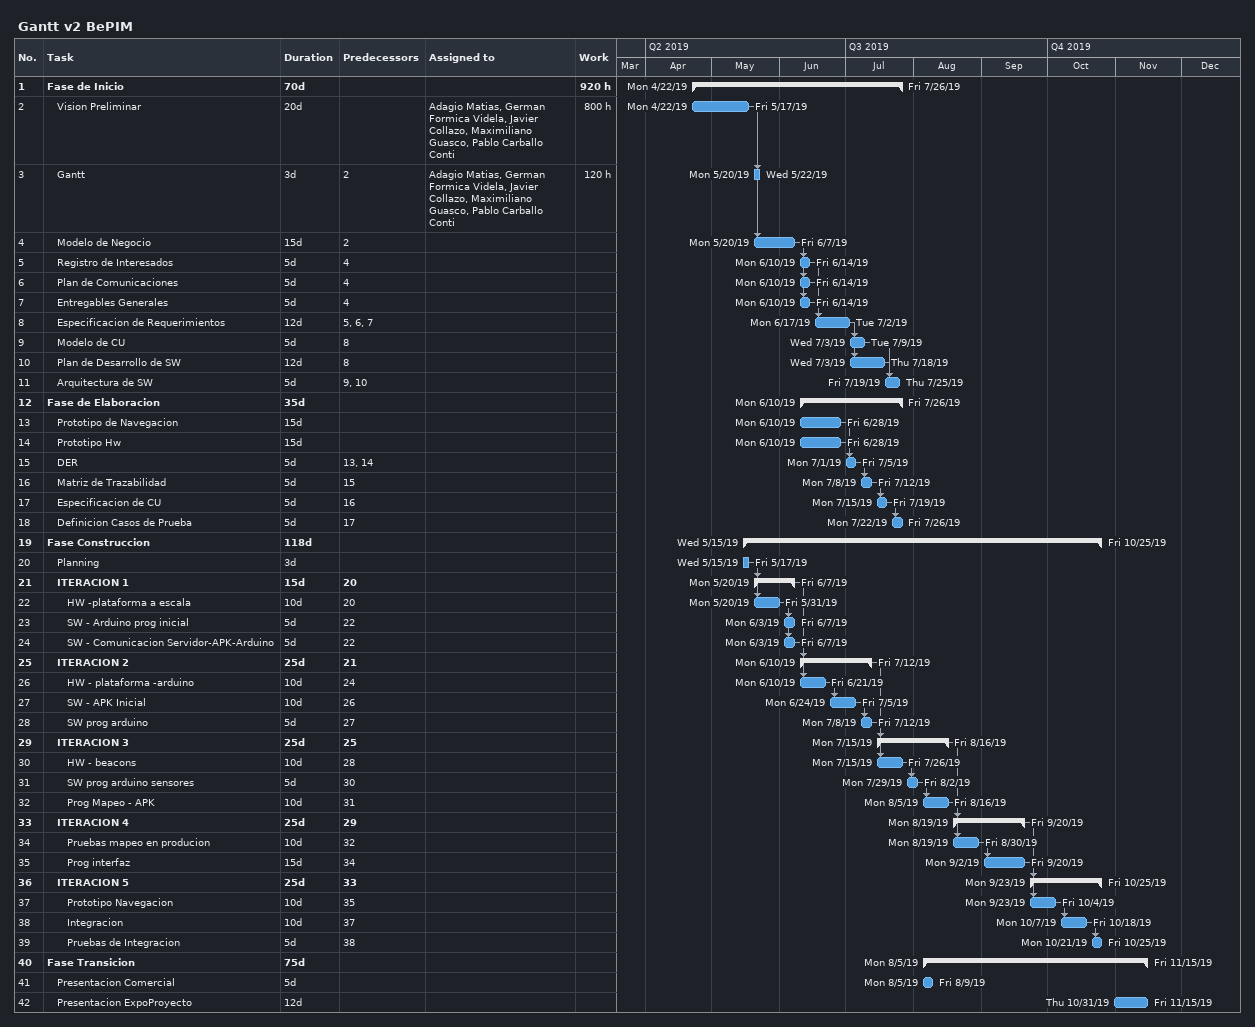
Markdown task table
Gantt v2 BePIM

| ID | Level | Task | Duration | Start | Finish | Predecessors | Resources | Work (h) |
|---|---|---|---|---|---|---|---|---|
| 1 | 1 | **Fase de Inicio** | 70d | 2019-04-22 | 2019-07-26 |  |  | 920 |
| 2 | 2 | Vision Preliminar | 20d | 2019-04-22 | 2019-05-17 |  | Adagio Matias, German Formica Videla, Javier Collazo, Maximiliano Guasco, Pablo Carballo Conti | 800 |
| 3 | 2 | Gantt | 3d | 2019-05-20 | 2019-05-22 | 2 | Adagio Matias, German Formica Videla, Javier Collazo, Maximiliano Guasco, Pablo Carballo Conti | 120 |
| 4 | 2 | Modelo de Negocio | 15d | 2019-05-20 | 2019-06-07 | 2 |  |  |
| 5 | 2 | Registro de Interesados | 5d | 2019-06-10 | 2019-06-14 | 4 |  |  |
| 6 | 2 | Plan de Comunicaciones | 5d | 2019-06-10 | 2019-06-14 | 4 |  |  |
| 7 | 2 | Entregables Generales | 5d | 2019-06-10 | 2019-06-14 | 4 |  |  |
| 8 | 2 | Especificacion de Requerimientos | 12d | 2019-06-17 | 2019-07-02 | 5, 6, 7 |  |  |
| 9 | 2 | Modelo de CU | 5d | 2019-07-03 | 2019-07-09 | 8 |  |  |
| 10 | 2 | Plan de Desarrollo de SW | 12d | 2019-07-03 | 2019-07-18 | 8 |  |  |
| 11 | 2 | Arquitectura de SW | 5d | 2019-07-19 | 2019-07-25 | 9, 10 |  |  |
| 12 | 1 | **Fase de Elaboracion** | 35d | 2019-06-10 | 2019-07-26 |  |  |  |
| 13 | 2 | Prototipo de Navegacion | 15d | 2019-06-10 | 2019-06-28 |  |  |  |
| 14 | 2 | Prototipo Hw | 15d | 2019-06-10 | 2019-06-28 |  |  |  |
| 15 | 2 | DER | 5d | 2019-07-01 | 2019-07-05 | 13, 14 |  |  |
| 16 | 2 | Matriz de Trazabilidad | 5d | 2019-07-08 | 2019-07-12 | 15 |  |  |
| 17 | 2 | Especificacion de CU | 5d | 2019-07-15 | 2019-07-19 | 16 |  |  |
| 18 | 2 | Definicion Casos de Prueba | 5d | 2019-07-22 | 2019-07-26 | 17 |  |  |
| 19 | 1 | **Fase Construccion** | 118d | 2019-05-15 | 2019-10-25 |  |  |  |
| 20 | 2 | Planning | 3d | 2019-05-15 | 2019-05-17 |  |  |  |
| 21 | 2 | **ITERACION 1** | 15d | 2019-05-20 | 2019-06-07 | 20 |  |  |
| 22 | 3 | HW -plataforma a escala | 10d | 2019-05-20 | 2019-05-31 | 20 |  |  |
| 23 | 3 | SW - Arduino prog inicial | 5d | 2019-06-03 | 2019-06-07 | 22 |  |  |
| 24 | 3 | SW - Comunicacion Servidor-APK-Arduino | 5d | 2019-06-03 | 2019-06-07 | 22 |  |  |
| 25 | 2 | **ITERACION 2** | 25d | 2019-06-10 | 2019-07-12 | 21 |  |  |
| 26 | 3 | HW - plataforma -arduino | 10d | 2019-06-10 | 2019-06-21 | 24 |  |  |
| 27 | 3 | SW - APK Inicial | 10d | 2019-06-24 | 2019-07-05 | 26 |  |  |
| 28 | 3 | SW prog arduino | 5d | 2019-07-08 | 2019-07-12 | 27 |  |  |
| 29 | 2 | **ITERACION 3** | 25d | 2019-07-15 | 2019-08-16 | 25 |  |  |
| 30 | 3 | HW - beacons | 10d | 2019-07-15 | 2019-07-26 | 28 |  |  |
| 31 | 3 | SW prog arduino sensores | 5d | 2019-07-29 | 2019-08-02 | 30 |  |  |
| 32 | 3 | Prog Mapeo - APK | 10d | 2019-08-05 | 2019-08-16 | 31 |  |  |
| 33 | 2 | **ITERACION 4** | 25d | 2019-08-19 | 2019-09-20 | 29 |  |  |
| 34 | 3 | Pruebas mapeo en producion | 10d | 2019-08-19 | 2019-08-30 | 32 |  |  |
| 35 | 3 | Prog interfaz | 15d | 2019-09-02 | 2019-09-20 | 34 |  |  |
| 36 | 2 | **ITERACION 5** | 25d | 2019-09-23 | 2019-10-25 | 33 |  |  |
| 37 | 3 | Prototipo Navegacion | 10d | 2019-09-23 | 2019-10-04 | 35 |  |  |
| 38 | 3 | Integracion | 10d | 2019-10-07 | 2019-10-18 | 37 |  |  |
| 39 | 3 | Pruebas de Integracion | 5d | 2019-10-21 | 2019-10-25 | 38 |  |  |
| 40 | 1 | **Fase Transicion** | 75d | 2019-08-05 | 2019-11-15 |  |  |  |
| 41 | 2 | Presentacion Comercial | 5d | 2019-08-05 | 2019-08-09 |  |  |  |
| 42 | 2 | Presentacion ExpoProyecto | 12d | 2019-10-31 | 2019-11-15 |  |  |  |
